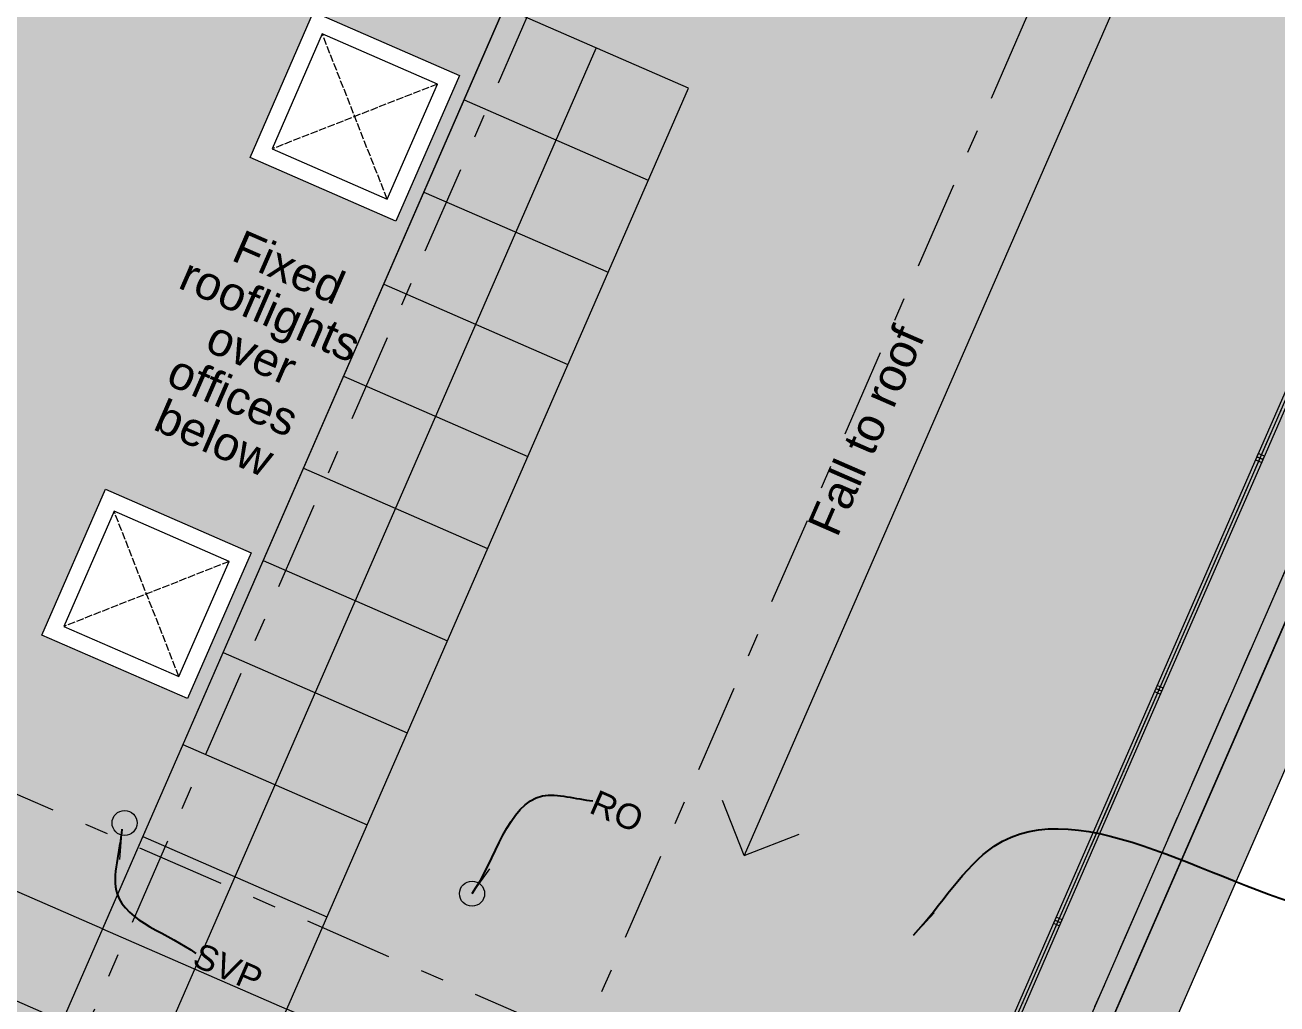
# Model space of a CAD drawing. Header units: millimetres. Extents: x -50172 to 90294, y -72116 to 25069.
# Drawn here: x 63976 to 71451, y -15746 to -9900 of the extents above; entities that cross this region are included whole.
import ezdxf
from ezdxf.enums import TextEntityAlignment as Align

# ---------------------------------------------------------------- set-up
doc = ezdxf.new("R2010")
doc.units = ezdxf.units.MM
doc.header["$MEASUREMENT"] = 0
for name, pattern in [('Dot & Dashed', [670.277762, 352.777767, -176.388884, 0, -141.111112]), ('Double Dashed', [1093.611073, 529.166651, -211.666656, 141.111112, -211.666656]), ('Hidden Line', [55, 45, -10])]:
    doc.linetypes.add(name, pattern=pattern)
for name, color, linetype in [('A-15-MG_Structural_Grid', 7, 'Continuous'), ('New_A-15-MG_Structural_Grid', 7, 'Continuous'), ('New_A-20-M_Floor_Slab', 7, 'Continuous'), ('New_A-20-M_Roof', 7, 'Continuous'), ('New_A-25-M_Wall_Ext', 7, 'Continuous'), ('New_A-95-D_Dim_Grid.Dim', 7, 'Continuous')]:
    doc.layers.add(name, color=color, linetype=linetype)
for name, color, linetype, lineweight, true_color in [('A-15-MG_Structural_Grid_Pen_No__163', 7, 'Continuous', 0, 0x750077), ('New_A-20-M_Floor_Slab_Pen_No__255', 7, 'Continuous', 13, 0xe8e8e8), ('New_A-25-M_Wall_Ext_Pen_No__64', 7, 'Continuous', 20, 0x606060)]:
    doc.layers.add(name, color=color, linetype=linetype, lineweight=lineweight, true_color=true_color)
for name, color, linetype, lineweight in [('New_A-15-MG_Structural_Grid_Pen_No__4', 7, 'Continuous', 20), ('New_A-20-M_Roof_Pen_No__1', 7, 'Continuous', 13), ('New_A-20-M_Roof_Pen_No__2', 8, 'Continuous', 15), ('New_A-25-M_Wall_Ext_Pen_No__16', 7, 'Continuous', 20), ('New_A-25-M_Wall_Ext_Pen_No__3', 7, 'Continuous', 18), ('New_A-25-M_Wall_Ext_Pen_No__99', 255, 'Continuous', 13), ('New_A-50-M_Drain_Rainwater_Pen_No__1', 7, 'Continuous', 13), ('New_A-95-D_Dim_Grid.Dim_Pen_No__4', 7, 'Continuous', 20), ('New_A-95-P_Text_1_50_GA_Pen_No__1', 7, 'Continuous', 13), ('New_A-95-P_Text_Drain_Pen_No__1', 7, 'Continuous', 13), ('New_A-95-P_Text_Drain_Pen_No__85', 8, 'Continuous', 20)]:
    doc.layers.add(name, color=color, linetype=linetype, lineweight=lineweight)
doc.styles.add('GENERATED_STYLE_4', font='')
doc.styles.get('GENERATED_STYLE_4').set_extended_font_data('Swis721 BT')
doc.linetypes.add('Double', pattern='A,0,[1,EC-MA-00-04-DR-A-00373 Phase 2 Hub Roof GA-S2-P181.Shx,S=2.239859,R=0,X=0,Y=-0.070556],-282.222223,0', length=282.222223)
doc.dimstyles.new('GENERATED_STYLE__3', dxfattribs={"dimtxt": 0.18, "dimasz": 182.4, "dimexe": 0.18, "dimexo": 0.0625, "dimgap": 0.09, "dimtad": 0, "dimtih": 1, "dimtoh": 1, "dimdec": 4, "dimzin": 0, "dimdsep": 46, "dimcen": 0.09, "dimadec": 0, "dimazin": 0, "dimtfac": 1, "dimtdec": 4, "dimtmove": 0, "dimatfit": 3, "dimldrblk": 'ARROWHEAD_5', "dimfxl": 1, "dimtolj": 1, "dimtzin": 0, "dimarcsym": 0})
doc.dimstyles.new('GENERATED_STYLE__5', dxfattribs={"dimtxt": 300, "dimasz": 95, "dimexe": 0.18, "dimexo": 0, "dimgap": 0.09, "dimtad": 1, "dimdec": 0, "dimzin": 0, "dimdsep": 46, "dimtxsty": 'GENERATED_STYLE_4', "dimblk": 'ARROWHEAD_2', "dimblk1": 'ARROWHEAD_2', "dimblk2": 'ARROWHEAD_2', "dimcen": 0.09, "dimclrd": 7, "dimclre": 7, "dimclrt": 7, "dimadec": 0, "dimazin": 0, "dimtfac": 1, "dimtdec": 4, "dimtmove": 0, "dimatfit": 3, "dimfxl": 1, "dimtolj": 1, "dimtzin": 0, "dimarcsym": 0})

# ---------------------------------------------------------------- blocks, each defined once
blk = doc.blocks.new('Slab_8_2', base_point=(44716.7, -19474.9))
at = {"layer": 'New_A-20-M_Floor_Slab_Pen_No__255', "linetype": 'Continuous', "flags": 128}
for points in [[(44716.7, -19474.9), (56303.1, -24527.1), (60025, -15991.6), (65836.5, -18525.7), (68742.3, -19792.8), (74520.5, -6541.5), (54006, 2403.8), (53946.8, 2268.2), (48180.6, -10955.5), (48391.5, -11047.4)], [(65450.6, -10640.1), (66138.1, -10939.9), (66437.9, -10252.4), (65750.4, -9952.7)], [(64207.3, -13491.4), (64894.8, -13791.2), (65194.6, -13103.7), (64507.1, -12803.9)]]:
    blk.add_lwpolyline(points, close=True, dxfattribs=at)
blk = doc.blocks.new('Polyline_4_2', base_point=(53946.5, 1692))
at = {"layer": 'New_A-20-M_Roof_Pen_No__2', "linetype": 'Double', "flags": 128}
blk.add_lwpolyline([(53946.5, 1692), (73763.9, -6949.4), (68256, -19580.8)], dxfattribs=at)
blk = doc.blocks.new('Standard grid marker_3')
at = {"layer": 'A-15-MG_Structural_Grid_Pen_No__163', "linetype": 'Double Dashed'}
blk.add_line((1000, 0), (74254.8, 0), dxfattribs=at)
at = {"layer": 'A-15-MG_Structural_Grid_Pen_No__163', "style": 'GENERATED_STYLE_4'}
for tag, p in [('AC_MarkerText_1_0', (-500, 43.4)), ('AC_MarkerText_1_1', (75754.8, 43.4))]:
    blk.add_attdef(tag, text='', height=350, rotation=360, dxfattribs=at).set_placement(p, align=Align.MIDDLE_CENTER)
blk = doc.blocks.new('Railing Horizontal 19')
at = {"layer": 'New_A-25-M_Wall_Ext_Pen_No__16', "linetype": 'Dot & Dashed'}
blk.add_line((0, 0), (1510, 0), dxfattribs=at)
at = {"layer": 'New_A-25-M_Wall_Ext_Pen_No__64', "linetype": 'Continuous'}
for p, q in [((20, 20), (-20, 20)), ((-20, 20), (-20, -20)), ((0, 20), (0, -20)), ((1510, 20), (0, 20)), ((20, -20), (20, 20)), ((1530, 20), (1490, 20)), ((1490, 20), (1490, -20)), ((1510, -20), (1510, 20)), ((1530, -20), (1530, 20)), ((-20, -20), (20, -20)), ((0, -20), (1510, -20)), ((1490, -20), (1530, -20))]:
    blk.add_line(p, q, dxfattribs=at)
blk = doc.blocks.new('Skylight Dome Rect 19')
at = {"layer": 'New_A-25-M_Wall_Ext_Pen_No__3', "linetype": 'Continuous'}
for p, q in [((375, 750), (-375, 750)), ((-375, 750), (-375, 0)), ((375, 0), (375, 750)), ((-375, 0), (375, 0))]:
    blk.add_line(p, q, dxfattribs=at)
blk = doc.blocks.new('Polyline_6_1', base_point=(71166.5, -8217.9))
at = {"layer": 'New_A-20-M_Roof_Pen_No__2', "linetype": 'Continuous'}
for q in [(68140.7, -14531.5), (68599, -14731.3)]:
    blk.add_line((68269.9, -14860.6), q, dxfattribs=at)
at = {"layer": 'New_A-20-M_Roof_Pen_No__2', "linetype": 'Continuous', "flags": 128}
blk.add_lwpolyline([(71166.5, -8217.9), (68269.9, -14860.6)], dxfattribs=at)
blk = doc.blocks.new('ARROWHEAD_5')
at = {"color": 0, "linetype": 'Continuous', "lineweight": 0}
blk.add_line((0, 0), (-1, 0), dxfattribs=at)
blk.add_solid([(-1, 0.2679), (0, 0), (-1, -0.2679), (-1, 0.2679)], dxfattribs=at)
blk = doc.blocks.new('Standard grid marker_23')
at = {"layer": 'New_A-15-MG_Structural_Grid_Pen_No__4', "linetype": 'Double Dashed'}
blk.add_line((1000, 0), (29726, 0), dxfattribs=at)
at = {"layer": 'New_A-15-MG_Structural_Grid_Pen_No__4', "style": 'GENERATED_STYLE_4'}
for tag, p in [('AC_MarkerText_1_0', (-500, 36.5)), ('AC_MarkerText_1_1', (31226, 36.5))]:
    blk.add_attdef(tag, text='', height=350, rotation=90, dxfattribs=at).set_placement(p, align=Align.MIDDLE_CENTER)
blk = doc.blocks.new('*D389')
at = {"layer": 'New_A-95-D_Dim_Grid.Dim_Pen_No__4', "linetype": 'Continuous'}
for p, q in [((76169.2, -7526.6), (71660.5, -17866.3)), ((71660.5, -17866.3), (70361.5, -20845.4)), ((71574.6, -17828.9), (71746.5, -17903.8)), ((71703.4, -17924.4), (71617.6, -17808.3)), ((70275.5, -20808), (70447.4, -20882.9)), ((70404.3, -20903.5), (70318.6, -20787.4))]:
    blk.add_line(p, q, dxfattribs=at)
at = {"layer": 'New_A-95-D_Dim_Grid.Dim_Pen_No__4', "insert": (70744.2, -19817.7), "char_height": 300, "attachment_point": 7, "rotation": 66.44041, "style": 'GENERATED_STYLE_4'}
blk.add_mtext('\\A1;{\\fSwis721 BT|b0|i0|c0|p34;3,250}', dxfattribs=at)
blk = doc.blocks.new('ARROWHEAD_2')
at = {"color": 0, "linetype": 'Continuous', "lineweight": 0}
for p, q in [((0, 0), (-1, 0)), ((-0.378, -0.655), (0.378, 0.655))]:
    blk.add_line(p, q, dxfattribs=at)

msp = doc.modelspace()

# ---------------------------------------------------------------- hatches: boundary and pattern name
at = {"layer": 'New_A-20-M_Roof_Pen_No__2', "linetype": 'Continuous'}
h = msp.add_hatch(dxfattribs=at)
h.set_pattern_fill('Lightweight_Concrete_0002', color=256, style=0, pattern_type=2)
h.set_pattern_definition([(66.4404, (68870.4, -19186.2), (-714.454, 311.537), [48.75, -401.25]), (66.4404, (68603.1, -18824.2), (-714.454, 311.537), [48.75, -401.25]), (126.4404, (68870.4, -19186.2), (627.026, 462.967), [48.75, -401.25]), (126.4404, (69050.26, -18773.7), (627.026, 462.967), [48.75, -401.25]), (186.4404, (68889.9, -19141.5), (-87.428, 774.504), [48.75, -401.25]), (186.4404, (69069.74, -18729), (-87.428, 774.504), [48.75, -401.25]), (66.4404, (68801.64, -19156.23), (-137.4967, 59.9554), [0, -150, 0, -225]), (111.4404, (68831.62, -19087.48), (139.6197, 54.83), [0, -112.5, 0, -187.5])])
h.paths.add_polyline_path([(48227.7, -10847.5), (53946.8, 2268.2), (74461.3, -6677.2), (68742.3, -19792.8)])
h.paths.add_polyline_path([(64946.5, -13922.8), (64075.7, -13543.1), (64455.4, -12672.3), (65326.2, -13052)], flags=0)
h.paths.add_polyline_path([(66189.8, -11071.6), (65319, -10691.8), (65698.7, -9821), (66569.5, -10200.7)], flags=0)
h = msp.add_hatch(dxfattribs=at)
h.set_pattern_fill('Grid_60x60_0002', color=256, style=0, pattern_type=2)
h.set_pattern_definition([(336.4404, (67018.9, -18386.5), (239.822, 549.987), []), (66.4404, (67018.9, -18386.5), (-549.987, 239.822), [])])
h.paths.add_polyline_path([(49670.1, -10167), (51320, -10886.4), (50840.2, -11986.6), (51940.3, -12466.3), (52420, -11366.1), (62869.8, -15922.7), (62390, -17022.9), (63479, -17497.8), (63958.8, -16397.6), (67258.7, -17836.5), (66779, -18936.7), (67878.9, -19416.3), (68838.3, -17216.2), (65538.4, -15777.3), (67936.6, -10277.4), (66836.6, -9797.7), (64438.4, -15297.6), (53449.6, -10506), (55368.2, -6106.1), (56468.2, -6585.7), (56947.8, -5485.7), (55847.9, -5006.1), (54747.9, -4526.4), (51998, -3327.3), (51518.3, -4427.3), (54268.2, -5626.4), (52349.7, -10026.3), (50149.7, -9067)])
at = {"layer": 'New_A-25-M_Wall_Ext_Pen_No__99', "linetype": 'Continuous'}
msp.add_hatch(color=256, dxfattribs=at).paths.add_polyline_path([(55151.1, 1615.1), (55339.5, 2048.2), (74496.5, -6283.9), (74496.6, -6283.4), (74931.6, -6473.1), (74734, -6927.6), (74733.6, -6927.4), (65438.3, -28244.4), (65259.5, -28654.4), (64824.5, -28464.7), (45675.5, -20114.7), (45883.9, -19636.6), (64990.4, -27968), (74255.8, -6719.5)])

# ---------------------------------------------------------------- linework, layer by layer
at = {"layer": 'New_A-20-M_Roof_Pen_No__1', "linetype": 'Hidden Line'}
for p, q in [((66138.1, -10939.9), (65750.4, -9952.7)), ((66437.9, -10252.4), (65450.6, -10640.1)), ((64894.8, -13791.2), (64507.1, -12803.9)), ((65194.6, -13103.7), (64207.3, -13491.4))]:
    msp.add_line(p, q, dxfattribs=at)
at = {"layer": 'New_A-20-M_Roof_Pen_No__1', "linetype": 'Continuous', "flags": 128}
for points in [[(48227.7, -10847.5), (53946.8, 2268.2), (74461.3, -6677.2), (68742.3, -19792.8)], [(66189.8, -11071.6), (65319, -10691.8), (65698.7, -9821), (66569.5, -10200.7)], [(66437.9, -10252.4), (65750.4, -9952.7), (65450.6, -10640.1), (66138.1, -10939.9)], [(64946.5, -13922.8), (64075.7, -13543.1), (64455.4, -12672.3), (65326.2, -13052)], [(65194.6, -13103.7), (64507.1, -12803.9), (64207.3, -13491.4), (64894.8, -13791.2)]]:
    msp.add_lwpolyline(points, close=True, dxfattribs=at)
msp.add_lwpolyline([(54268.2, -5626.4), (52349.7, -10026.3), (50149.7, -9067), (49670.1, -10167), (51320, -10886.4), (50840.2, -11986.6), (51940.3, -12466.3), (52420, -11366.1), (62869.8, -15922.7), (62390, -17022.9), (63479, -17497.8), (63958.8, -16397.6), (67258.7, -17836.5), (66779, -18936.7), (67878.9, -19416.3), (68838.3, -17216.2), (65538.4, -15777.3), (67936.6, -10277.4), (66836.6, -9797.7), (64438.4, -15297.6), (53449.6, -10506), (55368.2, -6106.1)], dxfattribs=at)
at = {"layer": 'New_A-20-M_Roof_Pen_No__2', "linetype": 'Continuous'}
for p, q in [((65259.9, -28654.5), (74923.6, -6492.6)), ((74298.4, -6738.1), (68627.7, -19742.8))]:
    msp.add_line(p, q, dxfattribs=at)
at = {"layer": 'New_A-50-M_Drain_Rainwater_Pen_No__1', "linetype": 'Continuous'}
for centre in [(64570, -14665.4), (66644.8, -15087.5)]:
    msp.add_circle(centre, 75, dxfattribs=at)

# ---------------------------------------------------------------- block references
at = {"layer": 'A-15-MG_Structural_Grid', "color": 8, "linetype": 'Continuous', "lineweight": 15, "zscale": 1000, "rotation": 336.440411583993}
msp.add_blockref('Standard grid marker_3', (3595.3, 11813.5), dxfattribs=at)
at = {"layer": 'New_A-15-MG_Structural_Grid', "color": 8, "linetype": 'Continuous', "lineweight": 15, "zscale": 1000, "rotation": 246.4404115839982}
for p in [(70471.8, -1828.4), (72978.9, -2921.6), (75485.9, -4014.8)]:
    msp.add_blockref('Standard grid marker_23', p, dxfattribs=at)
at = {"layer": 'New_A-20-M_Floor_Slab', "color": 254, "linetype": 'Continuous', "lineweight": 13, "true_color": 0xe8e8e8}
msp.add_blockref('Slab_8_2', (44716.7, -19474.9), dxfattribs=at)
at = {"layer": 'New_A-20-M_Roof', "color": 8, "linetype": 'Double', "lineweight": 15}
msp.add_blockref('Polyline_4_2', (53946.5, 1692), dxfattribs=at)
at = {"layer": 'New_A-20-M_Roof', "color": 8, "linetype": 'Continuous', "lineweight": 15}
msp.add_blockref('Polyline_6_1', (71166.5, -8217.9), dxfattribs=at)
at = {"layer": 'New_A-25-M_Wall_Ext', "linetype": 'Continuous', "zscale": 1000, "rotation": 336.4404115839915}
for p in [(65794.3, -10790), (64551.1, -13641.3)]:
    msp.add_blockref('Skylight Dome Rect 19', p, dxfattribs=at)
at = {"layer": 'New_A-25-M_Wall_Ext', "color": 251, "linetype": 'Continuous', "lineweight": 20, "true_color": 0x606060, "zscale": 1000, "rotation": 246.4404115840008}
for p in [(71953.2, -11101.8), (71349.7, -12485.9), (70746.1, -13870.1), (70142.6, -15254.2)]:
    msp.add_blockref('Railing Horizontal 19', p, dxfattribs=at)

# ---------------------------------------------------------------- texts
at = {"layer": 'New_A-95-P_Text_1_50_GA_Pen_No__1', "linetype": 'Continuous', "insert": (65591.8, -11254.5), "char_height": 200, "width": 1295.304, "attachment_point": 2, "rotation": 336.44041, "line_spacing_factor": 0.834554, "style": 'GENERATED_STYLE_4'}
msp.add_mtext('\\A1;{\\fSwis721 BT|b0|i0|c0|p34;Fixed rooflights over offices below}', dxfattribs=at)
at = {"layer": 'New_A-95-P_Text_1_50_GA_Pen_No__1', "linetype": 'Continuous', "insert": (68905.4, -12281.9), "char_height": 200, "attachment_point": 2, "rotation": 66.44041, "style": 'GENERATED_STYLE_4'}
msp.add_mtext('\\A1;{\\fSwis721 BT|b0|i0|c0|p34;Fall to roof}', dxfattribs=at)
at = {"layer": 'New_A-95-P_Text_Drain_Pen_No__1', "linetype": 'Continuous', "char_height": 150, "attachment_point": 4, "rotation": 336.44041, "style": 'GENERATED_STYLE_4'}
for s, insert in [('\\A1;{\\fSwis721 BT|b0|i0|c0|p34;RO}', (67365.6, -14533.2)), ('\\A1;{\\fSwis721 BT|b0|i0|c0|p34;SVP}', (64995.3, -15445.5))]:
    msp.add_mtext(s, dxfattribs=dict(at, insert=insert))

# ---------------------------------------------------------------- dimensions: what is measured, and where the dimension line sits
at = {"layer": 'New_A-95-D_Dim_Grid.Dim', "linetype": 'Continuous'}
dim = msp.add_linear_dim(base=(70361.5, -20845.4), p1=(71660.5, -17866.3), p2=(70361.5, -20845.4), angle=246.44041, dimstyle='GENERATED_STYLE__5', dxfattribs=at)
dim.commit()
dim.dimension.update_dxf_attribs({"geometry": '*D389', "text_midpoint": (70818.5, -19272), "dimtype": 160, "text_rotation": 66.44041})

# ---------------------------------------------------------------- leaders
at = {"layer": 'New_A-95-P_Text_Drain_Pen_No__85', "linetype": 'Continuous', "path_type": 1, "annotation_type": 0, "has_hookline": 1, "hookline_direction": 0, "horizontal_direction": (0.916645, -0.399703, 0)}
for points, text_width in [([(66644.8, -15087.5), (67066.2, -14504.3), (67365.5, -14533.2)], 257.1), ([(69281.6, -15336.4), (69763.5, -14803.9), (71794.7, -15206.2)], 2364.3), ([(64554.1, -14701.8), (64525.2, -15089), (64995.2, -15445.5)], 378.6)]:
    msp.add_leader(points, dimstyle='GENERATED_STYLE__3', dxfattribs=dict(at, text_width=text_width))

doc.saveas('drawing.dxf')
